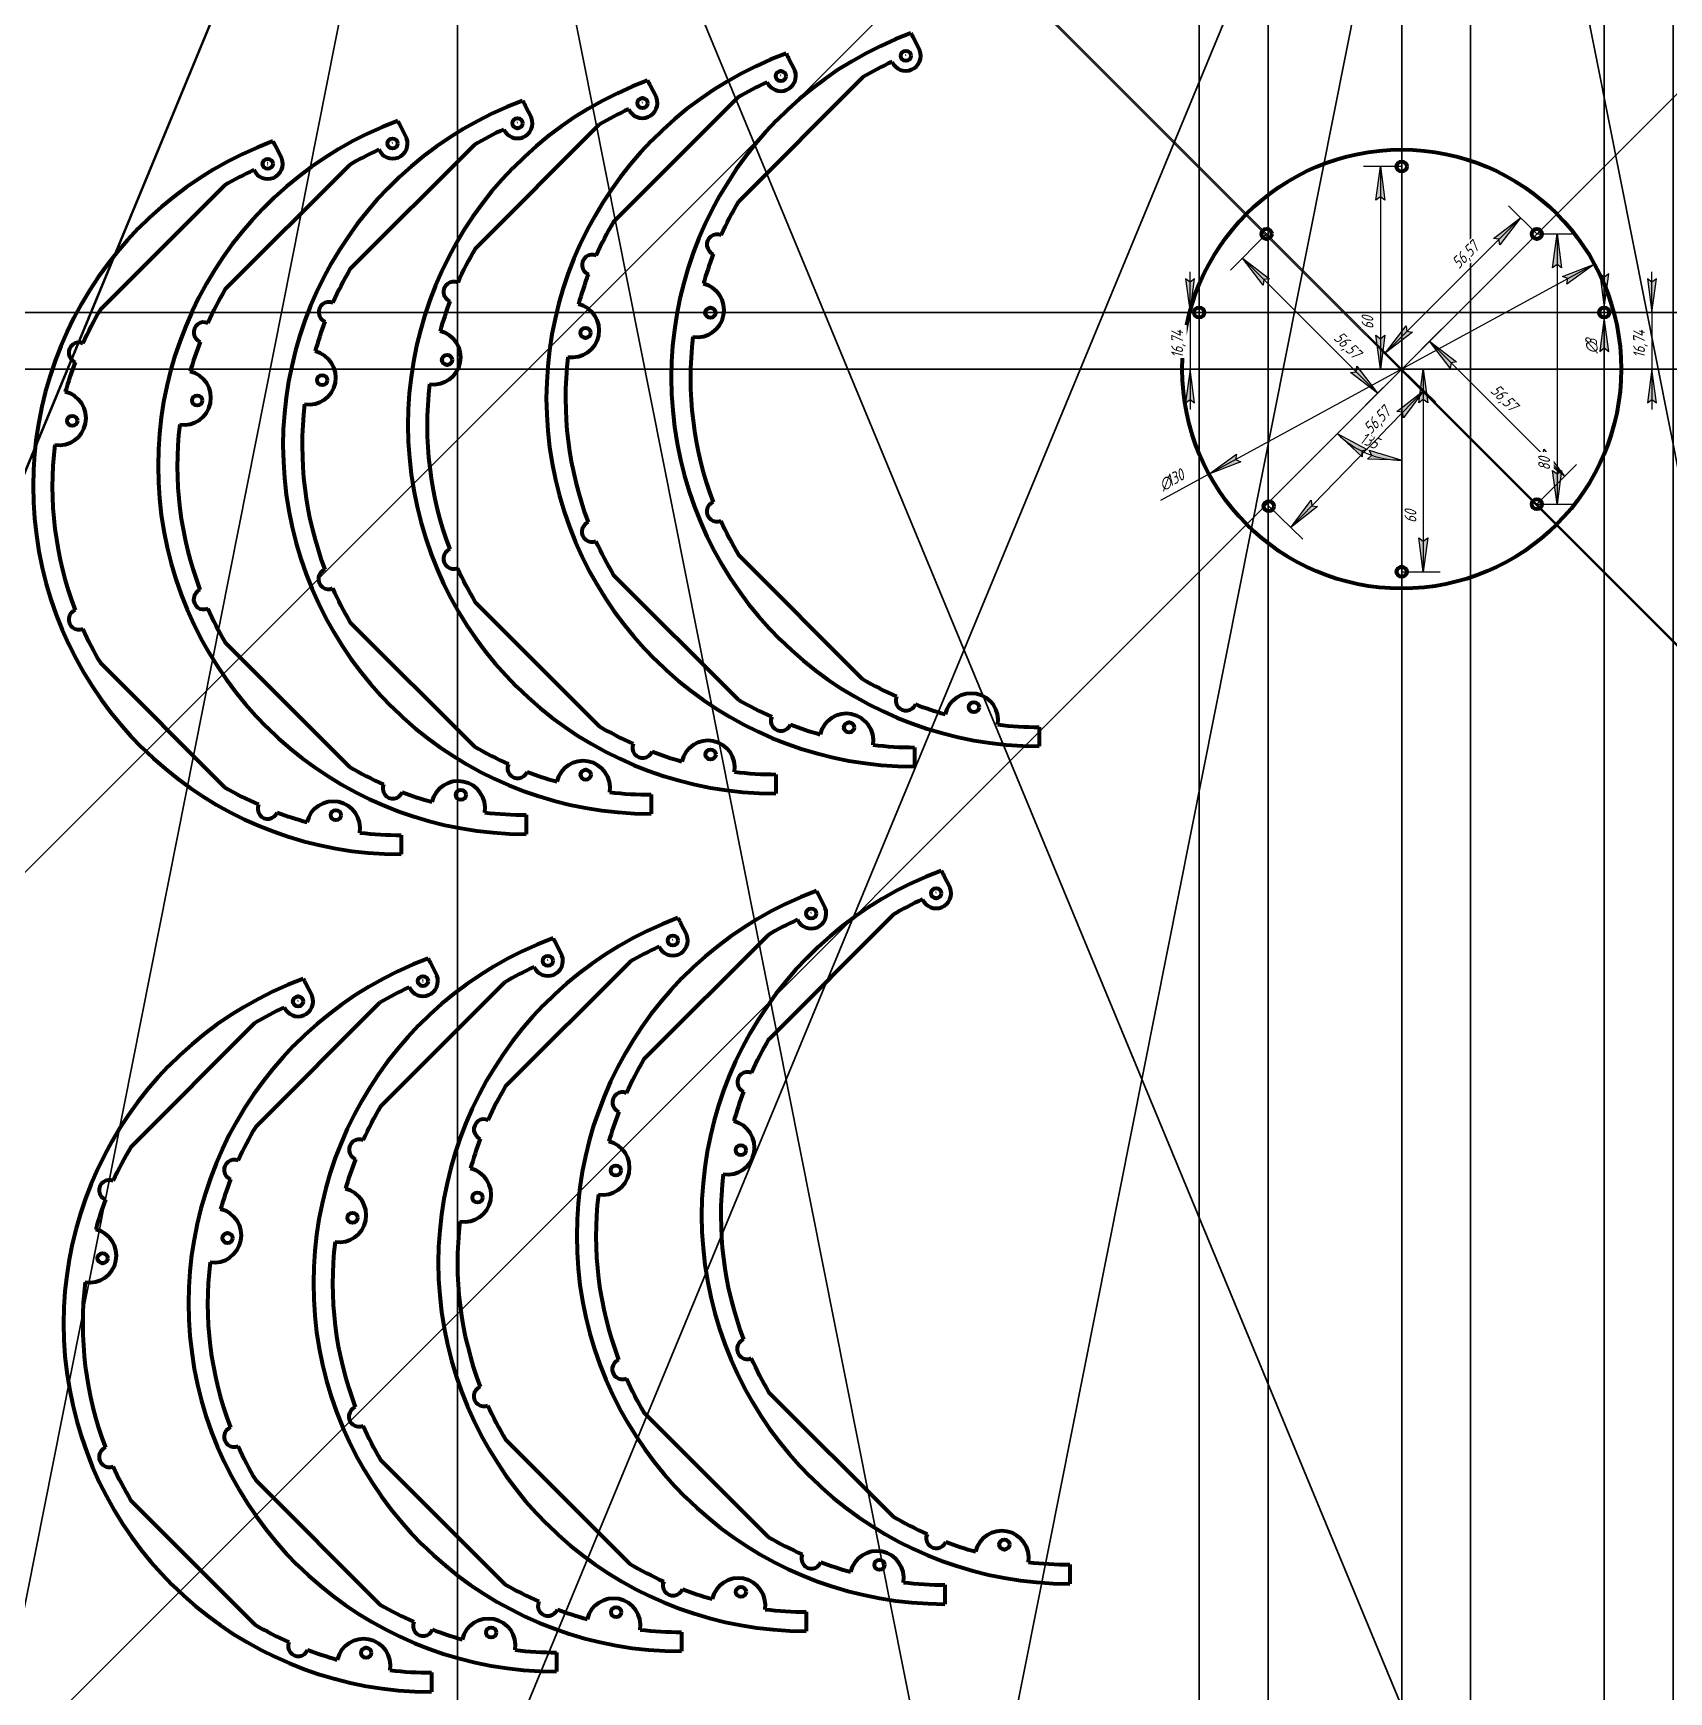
# Model space of a CAD drawing. Header units: millimetres. Extents: x -123 to 412, y -668 to 116.
# Drawn here: x -122.7 to 361.8, y -667.7 to -176.5 of the extents above; entities that cross this region are included whole.
import ezdxf

# ---------------------------------------------------------------- set-up
doc = ezdxf.new("R2010")
doc.units = ezdxf.units.MM
doc.linetypes.add('K5LT_BASIC', pattern=[0])
doc.linetypes.add('K5LT_THIN', pattern=[0])
doc.styles.add('KDIMTEXTSTYLE', font='GOST_AU.SHX', dxfattribs={"width": 0.96, "oblique": 15, "height": 5})
doc.styles.add('KTEXTSTYLE', font='GOST_AU.SHX', dxfattribs={"width": 0.96, "height": 5})
doc.dimstyles.new('KDIMSTYLE (1.00)', dxfattribs={"dimtxt": 5, "dimasz": 1, "dimexe": 2, "dimexo": 0, "dimgap": 1, "dimtad": 1, "dimtxsty": 'KDIMTEXTSTYLE', "dimsah": 1, "dimcen": 0, "dimdle": 1, "dimadec": 0, "dimazin": 0, "dimtfac": 0.667, "dimtmove": 0, "dimatfit": 3, "dimfxl": 1, "dimtvp": 1, "dimtolj": 1, "dimtzin": 0, "dimarcsym": 0})

# ---------------------------------------------------------------- blocks, each defined once
blk = doc.blocks.new('D77')
blk.add_hatch(color=7).paths.add_polyline_path([(277.64, -226.01), (276.33, -216.01), (275.01, -226.01), (276.33, -225.01)])
at = {"color": 7, "linetype": 'K5LT_THIN', "lineweight": 18, "true_color": 0xffffff}
for p, q in [((282.64, -216.01), (271.33, -216.01)), ((275.01, -226.01), (276.33, -216.01)), ((276.33, -216.01), (277.64, -226.01)), ((276.33, -225.01), (275.01, -226.01)), ((277.64, -226.01), (276.33, -225.01)), ((282.64, -276.01), (271.33, -276.01))]:
    blk.add_line(p, q, dxfattribs=at)
blk.add_wipeout([(275.33, -264.14), (270.33, -264.14), (270.33, -258.65), (275.33, -258.65)])
blk.add_hatch(color=7).paths.add_polyline_path([(276.33, -276.01), (277.64, -266.01), (276.33, -267.01), (275.01, -266.01)])
for p, q in [((276.33, -216.01), (276.33, -276.01)), ((276.33, -276.01), (275.01, -266.01)), ((275.01, -266.01), (276.33, -267.01)), ((276.33, -267.01), (277.64, -266.01)), ((277.64, -266.01), (276.33, -276.01))]:
    blk.add_line(p, q, dxfattribs=at)
at = {"color": 7, "insert": (270.75, -264.14), "char_height": 3.5, "attachment_point": 1, "rotation": 90, "style": 'KTEXTSTYLE'}
blk.add_mtext('\\H3.5;\\W0.965;\\Q15;\\Q15;60', dxfattribs=at)
blk = doc.blocks.new('KDIMARROW_01')
blk.add_hatch(color=0).paths.add_polyline_path([(-10, -1.32), (0, 0), (-10, 1.32), (-9, 0)])
at = {"color": 0, "linetype": 'K5LT_THIN', "lineweight": 18}
for p, q in [((-9, 0), (-10, 1.32)), ((-10, 1.32), (0, 0)), ((0, 0), (-10, -1.32)), ((-10, -1.32), (-9, 0)), ((0, 0), (-1, 0))]:
    blk.add_line(p, q, dxfattribs=at)
blk = doc.blocks.new('D78')
blk.add_hatch(color=7).paths.add_polyline_path([(342.64, -257.76), (343.95, -247.76), (342.64, -248.76), (341.32, -247.76)])
at = {"color": 7, "linetype": 'K5LT_THIN', "lineweight": 18, "true_color": 0xffffff}
for p, q in [((342.64, -248.76), (341.32, -247.76)), ((341.32, -247.76), (342.64, -257.76)), ((342.64, -257.76), (342.64, -245.76)), ((342.64, -257.76), (343.95, -247.76)), ((343.95, -247.76), (342.64, -248.76)), ((342.64, -257.76), (342.64, -260.76))]:
    blk.add_line(p, q, dxfattribs=at)
blk.add_wipeout([(341.64, -271.39), (336.56, -271.39), (336.56, -265.99), (341.64, -265.99)])
blk.add_hatch(color=7).paths.add_polyline_path([(343.95, -270.76), (342.64, -260.76), (341.32, -270.76), (342.64, -269.76)])
for p, q in [((342.64, -260.76), (341.32, -270.76)), ((343.95, -270.76), (342.64, -260.76)), ((342.64, -260.76), (342.64, -272.76)), ((342.64, -260.76), (342.64, -273.39)), ((341.32, -270.76), (342.64, -269.76)), ((342.64, -269.76), (343.95, -270.76))]:
    blk.add_line(p, q, dxfattribs=at)
at = {"color": 7, "char_height": 3.5, "attachment_point": 1, "rotation": 90, "style": 'KTEXTSTYLE'}
for s, insert in [('\\H3.5;\\W0.965;\\Q15;\\Q15;∅', (337.04, -271.39)), ('\\H3.5;\\W0.965;\\Q15;\\Q15;3', (337.04, -268.98))]:
    blk.add_mtext(s, dxfattribs=dict(at, insert=insert))
blk = doc.blocks.new('KDIMARROW_02')
blk.add_hatch(color=0).paths.add_polyline_path([(9, 0), (10, 1.32), (0, 0), (10, -1.32)])
at = {"color": 0, "linetype": 'K5LT_THIN', "lineweight": 18}
for p, q in [((0, 0), (-1, 0)), ((10, 1.32), (0, 0)), ((0, 0), (10, -1.32)), ((0, 0), (12, 0)), ((9, 0), (10, 1.32)), ((10, -1.32), (9, 0))]:
    blk.add_line(p, q, dxfattribs=at)
blk = doc.blocks.new('D79')
for points in [[(298.89, -273.9), (290.88, -267.76), (297.02, -275.76), (297.25, -274.13)], [(330.88, -307.76), (324.74, -299.76), (324.52, -301.4), (322.88, -301.62)]]:
    blk.add_hatch(color=7).paths.add_polyline_path(points)
at = {"color": 7, "linetype": 'K5LT_THIN', "lineweight": 18, "true_color": 0xffffff}
for p, q in [((282.64, -276.01), (294.42, -264.23)), ((290.88, -267.76), (298.89, -273.9)), ((297.02, -275.76), (290.88, -267.76)), ((297.25, -274.13), (297.02, -275.76)), ((298.89, -273.9), (297.25, -274.13)), ((322.64, -316.01), (334.42, -304.23)), ((322.88, -301.62), (324.52, -301.4)), ((330.88, -307.76), (322.88, -301.62)), ((324.52, -301.4), (324.74, -299.76)), ((324.74, -299.76), (330.88, -307.76))]:
    blk.add_line(p, q, dxfattribs=at)
blk.add_wipeout([(307.93, -283.4), (311.46, -279.86), (318.49, -286.89), (314.96, -290.42)])
blk.add_line((330.88, -307.76), (290.88, -267.76), dxfattribs=at)
at = {"color": 7, "insert": (311.17, -280.16), "char_height": 3.5, "attachment_point": 1, "rotation": 315, "style": 'KTEXTSTYLE'}
blk.add_mtext('\\H3.5;\\W0.965;\\Q15;\\Q15;56,57', dxfattribs=at)
blk = doc.blocks.new('D80')
blk.add_wipeout([(269.61, -298.77), (271.53, -294.16), (277.42, -296.6), (275.51, -301.22)])
for points in [[(272.45, -299.83), (263.53, -295.11), (270.92, -301.98), (270.87, -300.33)], [(282.64, -303.03), (273, -300.06), (273.77, -301.53), (272.56, -302.66)]]:
    blk.add_hatch(color=7).paths.add_polyline_path(points)
at = {"color": 7, "linetype": 'K5LT_THIN', "lineweight": 18, "true_color": 0xffffff}
for p, q in [((263.53, -295.11), (272.45, -299.83)), ((270.92, -301.98), (263.53, -295.11)), ((272.45, -299.83), (270.87, -300.33)), ((270.87, -300.33), (270.92, -301.98)), ((272.56, -302.66), (273.77, -301.53)), ((282.64, -303.03), (272.56, -302.66)), ((273.77, -301.53), (273, -300.06)), ((273, -300.06), (282.64, -303.03))]:
    blk.add_line(p, q, dxfattribs=at)
blk.add_arc((282.64, -276.01), 27.02, 225, 270, dxfattribs=at)
at = {"color": 7, "insert": (271.36, -294.55), "char_height": 3.5, "attachment_point": 1, "rotation": 337.5, "style": 'KTEXTSTYLE'}
blk.add_mtext('\\H3.5;\\W0.965;\\Q15;\\Q15;135', dxfattribs=at)
blk = doc.blocks.new('D81')
for points in [[(331.57, -250.86), (339.72, -244.92), (330.31, -248.55), (331.82, -249.22)], [(225.56, -307.09), (234.97, -303.47), (233.46, -302.79), (233.71, -301.16)]]:
    blk.add_hatch(color=7).paths.add_polyline_path(points)
at = {"color": 7, "linetype": 'K5LT_THIN', "lineweight": 18, "true_color": 0xffffff}
for p, q in [((339.72, -244.92), (225.56, -307.09)), ((330.31, -248.55), (339.72, -244.92)), ((339.72, -244.92), (331.57, -250.86)), ((331.82, -249.22), (330.31, -248.55)), ((331.57, -250.86), (331.82, -249.22)), ((225.56, -307.09), (233.71, -301.16)), ((234.97, -303.47), (225.56, -307.09)), ((233.71, -301.16), (233.46, -302.79)), ((233.46, -302.79), (234.97, -303.47))]:
    blk.add_line(p, q, dxfattribs=at)
blk.add_wipeout([(212.49, -313.07), (210.06, -308.61), (217.93, -304.32), (220.36, -308.79)])
blk.add_line((225.56, -307.09), (211.21, -314.9), dxfattribs=at)
at = {"color": 7, "char_height": 3.5, "attachment_point": 1, "rotation": 28.5719, "style": 'KTEXTSTYLE'}
for s, insert in [('\\H3.5;\\W0.965;\\Q15;\\Q15;∅', (210.3, -309.04)), ('\\H3.5;\\W0.965;\\Q15;\\Q15;130', (212.41, -307.88))]:
    blk.add_mtext(s, dxfattribs=dict(at, insert=insert))
blk = doc.blocks.new('D82')
blk.add_hatch(color=7).paths.add_polyline_path([(249.77, -322.93), (257.67, -316.67), (256.03, -316.47), (255.78, -314.83)])
at = {"color": 7, "linetype": 'K5LT_THIN', "lineweight": 18, "true_color": 0xffffff}
for p, q in [((243.26, -316.62), (253.36, -326.41)), ((249.77, -322.93), (255.78, -314.83)), ((257.67, -316.67), (249.77, -322.93)), ((255.78, -314.83), (256.03, -316.47)), ((256.03, -316.47), (257.67, -316.67))]:
    blk.add_line(p, q, dxfattribs=at)
blk.add_wipeout([(274.27, -296.23), (270.68, -292.75), (277.6, -285.62), (281.18, -289.1)])
blk.add_hatch(color=7).paths.add_polyline_path([(283.13, -290.41), (289.15, -282.32), (281.24, -288.58), (282.88, -288.78)])
for p, q in [((282.64, -276.01), (292.74, -285.8)), ((249.77, -322.93), (289.15, -282.32)), ((281.24, -288.58), (289.15, -282.32)), ((289.15, -282.32), (283.13, -290.41)), ((282.88, -288.78), (281.24, -288.58)), ((283.13, -290.41), (282.88, -288.78))]:
    blk.add_line(p, q, dxfattribs=at)
at = {"color": 7, "insert": (270.98, -293.05), "char_height": 3.5, "attachment_point": 1, "rotation": 45.8788, "style": 'KTEXTSTYLE'}
blk.add_mtext('\\H3.5;\\W0.965;\\Q15;\\Q15;56,57', dxfattribs=at)
blk = doc.blocks.new('D83')
for points in [[(311.69, -239.2), (317.83, -231.2), (309.83, -237.34), (311.46, -237.56)], [(277.83, -271.2), (285.83, -265.05), (284.19, -264.83), (283.97, -263.19)]]:
    blk.add_hatch(color=7).paths.add_polyline_path(points)
at = {"color": 7, "linetype": 'K5LT_THIN', "lineweight": 18, "true_color": 0xffffff}
for p, q in [((322.64, -236.01), (314.29, -227.66)), ((309.83, -237.34), (317.83, -231.2)), ((317.83, -231.2), (311.69, -239.2)), ((311.46, -237.56), (309.83, -237.34)), ((311.69, -239.2), (311.46, -237.56)), ((277.83, -271.2), (283.97, -263.19)), ((285.83, -265.05), (277.83, -271.2)), ((283.97, -263.19), (284.19, -264.83)), ((284.19, -264.83), (285.83, -265.05)), ((282.64, -276.01), (274.29, -267.66))]:
    blk.add_line(p, q, dxfattribs=at)
blk.add_wipeout([(300.33, -247.28), (296.8, -243.74), (303.83, -236.72), (307.36, -240.25)])
blk.add_line((277.83, -271.2), (317.83, -231.2), dxfattribs=at)
at = {"color": 7, "insert": (297.1, -244.04), "char_height": 3.5, "attachment_point": 1, "rotation": 45, "style": 'KTEXTSTYLE'}
blk.add_mtext('\\H3.5;\\W0.965;\\Q15;\\Q15;56,57', dxfattribs=at)
blk = doc.blocks.new('D84')
blk.add_hatch(color=7).paths.add_polyline_path([(329.97, -246.01), (328.66, -236.01), (327.34, -246.01), (328.66, -245.01)])
at = {"color": 7, "linetype": 'K5LT_THIN', "lineweight": 18, "true_color": 0xffffff}
for p, q in [((322.64, -236.01), (333.66, -236.01)), ((327.34, -246.01), (328.66, -236.01)), ((328.66, -236.01), (329.97, -246.01)), ((328.66, -245.01), (327.34, -246.01)), ((329.97, -246.01), (328.66, -245.01)), ((322.64, -316.01), (333.66, -316.01))]:
    blk.add_line(p, q, dxfattribs=at)
blk.add_wipeout([(327.66, -306.01), (322.66, -306.01), (322.66, -300.52), (327.66, -300.52)])
blk.add_hatch(color=7).paths.add_polyline_path([(328.66, -316.01), (329.97, -306.01), (328.66, -307.01), (327.34, -306.01)])
for p, q in [((328.66, -236.01), (328.66, -316.01)), ((328.66, -316.01), (327.34, -306.01)), ((327.34, -306.01), (328.66, -307.01)), ((328.66, -307.01), (329.97, -306.01)), ((329.97, -306.01), (328.66, -316.01))]:
    blk.add_line(p, q, dxfattribs=at)
at = {"color": 7, "insert": (323.08, -306.01), "char_height": 3.5, "attachment_point": 1, "rotation": 90, "style": 'KTEXTSTYLE'}
blk.add_mtext('\\H3.5;\\W0.965;\\Q15;\\Q15;80', dxfattribs=at)
blk = doc.blocks.new('D85')
blk.add_hatch(color=7).paths.add_polyline_path([(243.49, -249.3), (235.48, -243.16), (241.62, -251.17), (241.85, -249.53)])
at = {"color": 7, "linetype": 'K5LT_THIN', "lineweight": 18, "true_color": 0xffffff}
for p, q in [((242.64, -236.01), (231.95, -246.7)), ((235.48, -243.16), (243.49, -249.3)), ((241.62, -251.17), (235.48, -243.16)), ((241.85, -249.53), (241.62, -251.17)), ((243.49, -249.3), (241.85, -249.53))]:
    blk.add_line(p, q, dxfattribs=at)
blk.add_wipeout([(261.52, -267.79), (265.06, -264.26), (272.08, -271.28), (268.55, -274.81)])
blk.add_hatch(color=7).paths.add_polyline_path([(275.48, -283.16), (269.34, -275.16), (269.12, -276.8), (267.48, -277.02)])
for p, q in [((235.48, -243.16), (275.48, -283.16)), ((267.48, -277.02), (269.12, -276.8)), ((275.48, -283.16), (267.48, -277.02)), ((269.12, -276.8), (269.34, -275.16)), ((269.34, -275.16), (275.48, -283.16)), ((282.64, -276.01), (271.95, -286.7))]:
    blk.add_line(p, q, dxfattribs=at)
at = {"color": 7, "insert": (264.76, -264.55), "char_height": 3.5, "attachment_point": 1, "rotation": 315, "style": 'KTEXTSTYLE'}
blk.add_mtext('\\H3.5;\\W0.965;\\Q15;\\Q15;56,57', dxfattribs=at)
blk = doc.blocks.new('D86')
for points in [[(290.37, -286.01), (289.05, -276.01), (287.74, -286.01), (289.05, -285.01)], [(289.05, -336.01), (290.37, -326.01), (289.05, -327.01), (287.74, -326.01)]]:
    blk.add_hatch(color=7).paths.add_polyline_path(points)
at = {"color": 7, "linetype": 'K5LT_THIN', "lineweight": 18, "true_color": 0xffffff}
for p, q in [((282.64, -276.01), (294.05, -276.01)), ((287.74, -286.01), (289.05, -276.01)), ((289.05, -276.01), (290.37, -286.01)), ((289.05, -285.01), (287.74, -286.01)), ((290.37, -286.01), (289.05, -285.01)), ((289.05, -336.01), (287.74, -326.01)), ((287.74, -326.01), (289.05, -327.01)), ((289.05, -327.01), (290.37, -326.01)), ((290.37, -326.01), (289.05, -336.01)), ((282.64, -336.01), (294.05, -336.01))]:
    blk.add_line(p, q, dxfattribs=at)
blk.add_wipeout([(288.05, -321.54), (283.06, -321.54), (283.06, -316.05), (288.05, -316.05)])
blk.add_line((289.05, -276.01), (289.05, -336.01), dxfattribs=at)
at = {"color": 7, "insert": (283.48, -321.54), "char_height": 3.5, "attachment_point": 1, "rotation": 90, "style": 'KTEXTSTYLE'}
blk.add_mtext('\\H3.5;\\W0.965;\\Q15;\\Q15;60', dxfattribs=at)
blk = doc.blocks.new('D100')
for points in [[(219.95, -259.26), (221.27, -249.26), (219.95, -250.26), (218.63, -249.26)], [(221.27, -286.01), (219.95, -276.01), (218.63, -286.01), (219.95, -285.01)]]:
    blk.add_hatch(color=7).paths.add_polyline_path(points)
at = {"color": 7, "linetype": 'K5LT_THIN', "lineweight": 18, "true_color": 0xffffff}
for p, q in [((219.95, -250.26), (218.63, -249.26)), ((218.63, -249.26), (219.95, -259.26)), ((219.95, -259.26), (219.95, -247.26)), ((219.95, -259.26), (221.27, -249.26)), ((221.27, -249.26), (219.95, -250.26)), ((222.64, -259.26), (214.95, -259.26)), ((222.64, -276.01), (214.95, -276.01)), ((219.95, -276.01), (218.63, -286.01)), ((221.27, -286.01), (219.95, -276.01)), ((219.95, -276.01), (219.95, -288.01)), ((218.63, -286.01), (219.95, -285.01)), ((219.95, -285.01), (221.27, -286.01))]:
    blk.add_line(p, q, dxfattribs=at)
blk.add_wipeout([(218.95, -272.72), (213.96, -272.72), (213.96, -262.96), (218.95, -262.96)])
blk.add_line((219.95, -259.26), (219.95, -276.01), dxfattribs=at)
at = {"color": 7, "insert": (214.38, -272.72), "char_height": 3.5, "attachment_point": 1, "rotation": 90, "style": 'KTEXTSTYLE'}
blk.add_mtext('\\H3.5;\\W0.965;\\Q15;\\Q15;16,74', dxfattribs=at)
blk = doc.blocks.new('D102')
for points in [[(356.76, -259.26), (358.08, -249.26), (356.76, -250.26), (355.45, -249.26)], [(358.08, -286.01), (356.76, -276.01), (355.45, -286.01), (356.76, -285.01)]]:
    blk.add_hatch(color=7).paths.add_polyline_path(points)
at = {"color": 7, "linetype": 'K5LT_THIN', "lineweight": 18, "true_color": 0xffffff}
for p, q in [((356.76, -250.26), (355.45, -249.26)), ((355.45, -249.26), (356.76, -259.26)), ((356.76, -259.26), (356.76, -247.26)), ((356.76, -259.26), (358.08, -249.26)), ((358.08, -249.26), (356.76, -250.26)), ((342.64, -259.26), (361.76, -259.26)), ((342.64, -276.01), (361.76, -276.01)), ((356.76, -276.01), (355.45, -286.01)), ((358.08, -286.01), (356.76, -276.01)), ((356.76, -276.01), (356.76, -288.01)), ((355.45, -286.01), (356.76, -285.01)), ((356.76, -285.01), (358.08, -286.01))]:
    blk.add_line(p, q, dxfattribs=at)
blk.add_wipeout([(355.76, -272.72), (350.77, -272.72), (350.77, -262.96), (355.76, -262.96)])
blk.add_line((356.76, -259.26), (356.76, -276.01), dxfattribs=at)
at = {"color": 7, "insert": (351.19, -272.72), "char_height": 3.5, "attachment_point": 1, "rotation": 90, "style": 'KTEXTSTYLE'}
blk.add_mtext('\\H3.5;\\W0.965;\\Q15;\\Q15;16,74', dxfattribs=at)

msp = doc.modelspace()

# ---------------------------------------------------------------- linework, layer by layer
at = {"color": 143, "linetype": 'K5LT_BASIC', "lineweight": 60, "true_color": 0x33acca}
for p, q in [((137.971, -177.852), (139.91, -181.626)), ((100.971, -183.852), (102.91, -187.626)), ((86.267, -226.391), (122.996, -189.581)), ((85.981, -195.603), (49.211, -232.372)), ((59.971, -191.852), (61.91, -195.626)), ((22.971, -197.852), (24.91, -201.626)), ((-14.029, -203.852), (-12.09, -207.626)), ((44.981, -203.603), (8.211, -240.372)), ((-51.029, -209.852), (-49.09, -213.626)), ((7.981, -209.603), (-28.789, -246.372)), ((-29.019, -215.603), (-65.789, -252.372)), ((-66.019, -221.603), (-102.789, -258.372)), ((122.981, -367.794), (86.211, -331.024)), ((85.981, -373.794), (49.211, -337.024)), ((44.981, -381.794), (8.211, -345.024)), ((7.981, -387.794), (-28.789, -351.024)), ((-29.019, -393.794), (-65.789, -357.024)), ((-66.019, -399.794), (-102.789, -363.024)), ((175.306, -382.023), (175.306, -387.698)), ((138.306, -388.023), (138.306, -393.698)), ((97.306, -396.023), (97.306, -401.698)), ((60.306, -402.023), (60.306, -407.698)), ((23.306, -408.023), (23.306, -413.698)), ((-13.694, -414.023), (-13.694, -419.698)), ((146.971, -425.852), (148.91, -429.626)), ((109.971, -431.852), (111.91, -435.626)), ((68.971, -439.852), (70.91, -443.626)), ((95.267, -474.391), (131.996, -437.581)), ((31.971, -445.852), (33.91, -449.626)), ((94.981, -443.603), (58.211, -480.372)), ((-5.029, -451.852), (-3.09, -455.626)), ((53.981, -451.603), (17.211, -488.372)), ((-42.029, -457.852), (-40.09, -461.626)), ((16.981, -457.603), (-19.789, -494.372)), ((-20.019, -463.603), (-56.789, -500.372)), ((-57.019, -469.603), (-93.789, -506.372)), ((131.981, -615.794), (95.211, -579.024)), ((94.981, -621.794), (58.211, -585.024)), ((53.981, -629.794), (17.211, -593.024)), ((16.981, -635.794), (-19.789, -599.024)), ((-20.019, -641.794), (-56.789, -605.024)), ((-57.019, -647.794), (-93.789, -611.024)), ((184.306, -630.023), (184.306, -635.698)), ((147.306, -636.023), (147.306, -641.698)), ((106.306, -644.023), (106.306, -649.698)), ((69.306, -650.023), (69.306, -655.698)), ((32.306, -656.023), (32.306, -661.698)), ((-4.694, -662.023), (-4.694, -667.698))]:
    msp.add_line(p, q, dxfattribs=at)
at = {"color": 232, "true_color": 0xc52b79}
for p, direction in [((2.97, 3.147), (0.3820622, 0.9241366)), ((2.97, 3.147), (0.3826834, 0.9238795)), ((2.97, 3.147), (0.1947606, 0.9808508)), ((2.97, 3.147), (0.707118, -0.7070956)), ((2.97, 3.147), (0.3826834, -0.9238795)), ((2.97, 3.147), (0.1950903, -0.9807853)), ((2.97, 3.147), (0, 1)), ((257.599, -106.701), (0.3826834, 0.9238795)), ((259.781, 107.605), (0.3826834, -0.9238795)), ((303.049, 0), (0, 1)), ((363.053, 0.993), (0, 1)), ((303.049, 3.147), (0.7071068, 0.7071068))]:
    msp.add_xline(p, direction, dxfattribs=at)
at = {"color": 143, "linetype": 'K5LT_BASIC', "lineweight": 60, "true_color": 0x33acca}
for centre, radius in [((135.764, -183.233), 1.5), ((98.764, -189.233), 1.5), ((57.764, -197.233), 1.5), ((20.764, -203.233), 1.5), ((-16.236, -209.233), 1.5), ((282.64, -276.007), 65), ((-53.236, -215.233), 1.5), ((282.64, -216.007), 1.5), ((242.64, -236.007), 1.5), ((322.64, -236.007), 1.5), ((77.891, -259.315), 1.5), ((222.64, -259.265), 1.5), ((342.637, -259.265), 1.5), ((40.891, -265.315), 1.5), ((-0.109, -273.315), 1.5), ((-37.109, -279.315), 1.5), ((-74.109, -285.315), 1.5), ((-111.109, -291.315), 1.5), ((243.259, -316.616), 1.5), ((322.64, -316.007), 1.5), ((282.64, -336.007), 1.5), ((155.954, -376.113), 1.5), ((118.954, -382.113), 1.5), ((77.954, -390.113), 1.5), ((40.954, -396.113), 1.5), ((3.954, -402.113), 1.5), ((-33.046, -408.113), 1.5), ((144.764, -431.233), 1.5), ((107.764, -437.233), 1.5), ((66.764, -445.233), 1.5), ((29.764, -451.233), 1.5), ((-7.236, -457.233), 1.5), ((-44.236, -463.233), 1.5), ((86.891, -507.315), 1.5), ((49.891, -513.315), 1.5), ((8.891, -521.315), 1.5), ((-28.109, -527.315), 1.5), ((-65.109, -533.315), 1.5), ((-102.109, -539.315), 1.5), ((164.954, -624.113), 1.5), ((127.954, -630.113), 1.5), ((86.954, -638.113), 1.5), ((49.954, -644.113), 1.5), ((12.954, -650.113), 1.5), ((-24.046, -656.113), 1.5)]:
    msp.add_circle(centre, radius, dxfattribs=at)
for centre, radius, start, end in [((175.306, -278.698), 109, 110.41352, 270), ((175.306, -157.548), 42.5, 206.54905, 208.53888), ((135.764, -183.233), 4.447, 203.80818, 21.19182), ((138.306, -284.698), 109, 110.41352, 270), ((138.306, -163.548), 42.5, 206.54905, 208.53888), ((175.306, -278.698), 103.325, 114.966, 120.42578), ((175.306, -278.698), 103.325, 112.49674, 112.50321), ((97.306, -292.698), 109, 110.41352, 270), ((97.306, -171.548), 42.5, 206.54905, 208.53888), ((138.306, -284.698), 103.325, 114.966, 120.42578), ((98.764, -189.233), 4.447, 203.80818, 21.19182), ((138.306, -284.698), 103.325, 112.49674, 112.50321), ((57.764, -197.233), 4.447, 203.80818, 21.19182), ((60.306, -298.698), 109, 110.41352, 270), ((60.306, -177.548), 42.5, 206.54905, 208.53888), ((97.306, -292.698), 103.325, 114.966, 120.42578), ((97.306, -292.698), 103.325, 112.49674, 112.50321), ((23.306, -304.698), 109, 110.41352, 270), ((23.306, -183.548), 42.5, 206.54905, 208.53888), ((60.306, -298.698), 103.325, 114.966, 120.42578), ((20.764, -203.233), 4.447, 203.80818, 21.19182), ((60.306, -298.698), 103.325, 112.49674, 112.50321), ((-13.694, -310.698), 109, 110.41352, 270), ((-13.694, -189.548), 42.5, 206.54905, 208.53888), ((23.306, -304.698), 103.325, 114.966, 120.42578), ((-16.236, -209.233), 4.447, 203.80818, 21.19182), ((23.306, -304.698), 103.325, 112.49674, 112.50321), ((-53.236, -215.233), 4.447, 203.80818, 21.19182), ((-13.694, -310.698), 103.325, 112.49674, 112.50321), ((-13.694, -310.698), 103.325, 114.966, 120.42578), ((175.306, -278.698), 103.325, 149.57422, 155.82957), ((138.306, -284.698), 103.325, 149.57422, 155.82957), ((97.306, -292.698), 103.325, 149.57422, 155.82957), ((79.846, -239.144), 3, 66.54989, 248.4364), ((42.846, -245.144), 3, 66.54989, 248.4364), ((175.306, -278.698), 103.325, 159.15672, 164.30922), ((60.306, -298.698), 103.325, 149.57422, 155.82957), ((1.846, -253.144), 3, 66.54989, 248.4364), ((138.306, -284.698), 103.325, 159.15672, 164.30922), ((23.306, -304.698), 103.325, 149.57422, 155.82957), ((73.968, -258.534), 8, 260.96514, 76.52786), ((-13.694, -310.698), 103.325, 149.57422, 155.82957), ((-35.154, -259.144), 3, 66.54989, 248.4364), ((97.306, -292.698), 103.325, 159.15672, 164.30922), ((36.968, -264.534), 8, 260.96514, 76.52786), ((-72.154, -265.144), 3, 66.54989, 248.4364), ((60.306, -298.698), 103.325, 159.15672, 164.30922), ((-4.032, -272.534), 8, 260.96514, 76.52786), ((-109.154, -271.144), 3, 66.54989, 248.4364), ((23.306, -304.698), 103.325, 159.15672, 164.30922), ((175.306, -278.698), 103.325, 173.18378, 200.79788), ((-13.694, -310.698), 103.325, 159.15672, 164.30922), ((-41.032, -278.534), 8, 260.96514, 76.52786), ((138.306, -284.698), 103.325, 173.18378, 200.79788), ((-78.032, -284.534), 8, 260.96514, 76.52786), ((-115.032, -290.534), 8, 260.96514, 76.52786), ((97.306, -292.698), 103.325, 173.18378, 200.79788), ((60.306, -298.698), 103.325, 173.18378, 200.79788), ((23.306, -304.698), 103.325, 173.18378, 200.79788), ((-13.694, -310.698), 103.325, 173.18378, 200.79788), ((79.818, -318.176), 3, 111.58523, 293.33773), ((42.818, -324.176), 3, 111.58523, 293.33773), ((175.306, -278.698), 103.325, 204.12508, 210.42578), ((138.306, -284.698), 103.325, 204.12508, 210.42578), ((1.818, -332.176), 3, 111.58523, 293.33773), ((-35.182, -338.176), 3, 111.58523, 293.33773), ((97.306, -292.698), 103.325, 204.12508, 210.42578), ((-72.182, -344.176), 3, 111.58523, 293.33773), ((60.306, -298.698), 103.325, 204.12508, 210.42578), ((-109.182, -350.176), 3, 111.58523, 293.33773), ((23.306, -304.698), 103.325, 204.12508, 210.42578), ((-13.694, -310.698), 103.325, 204.12508, 210.42578), ((175.306, -278.698), 103.325, 239.57422, 245.86254), ((135.807, -374.181), 3, 156.58266, 338.46956), ((155.174, -380.036), 8, 350.93566, 166.59097), ((138.306, -284.698), 103.325, 239.57422, 245.86254), ((118.174, -386.036), 8, 350.93566, 166.59097), ((175.306, -278.698), 103.325, 249.18968, 254.3259), ((97.306, -292.698), 103.325, 239.57422, 245.86254), ((98.807, -380.181), 3, 156.58266, 338.46956), ((138.306, -284.698), 103.325, 249.18968, 254.3259), ((175.306, -278.698), 103.325, 263.20073, 270), ((60.306, -298.698), 103.325, 239.57422, 245.86254), ((57.807, -388.181), 3, 156.58266, 338.46956), ((77.174, -394.036), 8, 350.93566, 166.59097), ((138.306, -284.698), 103.325, 263.20073, 270), ((40.174, -400.036), 8, 350.93566, 166.59097), ((97.306, -292.698), 103.325, 249.18968, 254.3259), ((23.306, -304.698), 103.325, 239.57422, 245.86254), ((20.807, -394.181), 3, 156.58266, 338.46956), ((60.306, -298.698), 103.325, 249.18968, 254.3259), ((97.306, -292.698), 103.325, 263.20073, 270), ((-13.694, -310.698), 103.325, 239.57422, 245.86254), ((-16.193, -400.181), 3, 156.58266, 338.46956), ((23.306, -304.698), 103.325, 249.18968, 254.3259), ((3.174, -406.036), 8, 350.93566, 166.59097), ((60.306, -298.698), 103.325, 263.20073, 270), ((-53.193, -406.181), 3, 156.58266, 338.46956), ((-13.694, -310.698), 103.325, 249.18968, 254.3259), ((-33.826, -412.036), 8, 350.93566, 166.59097), ((23.306, -304.698), 103.325, 263.20073, 270), ((-13.694, -310.698), 103.325, 263.20073, 270), ((184.306, -526.698), 109, 110.41352, 270), ((184.306, -405.548), 42.5, 206.54905, 208.53888), ((147.306, -532.698), 109, 110.41352, 270), ((147.306, -411.548), 42.5, 206.54905, 208.53888), ((144.764, -431.233), 4.447, 203.80818, 21.19182), ((184.306, -526.698), 103.325, 112.49674, 112.50321), ((107.764, -437.233), 4.447, 203.80818, 21.19182), ((184.306, -526.698), 103.325, 114.966, 120.42578), ((106.306, -540.698), 109, 110.41352, 270), ((106.306, -419.548), 42.5, 206.54905, 208.53888), ((147.306, -532.698), 103.325, 114.966, 120.42578), ((147.306, -532.698), 103.325, 112.49674, 112.50321), ((69.306, -546.698), 109, 110.41352, 270), ((69.306, -425.548), 42.5, 206.54905, 208.53888), ((66.764, -445.233), 4.447, 203.80818, 21.19182), ((106.306, -540.698), 103.325, 112.49674, 112.50321), ((32.306, -552.698), 109, 110.41352, 270), ((32.306, -431.548), 42.5, 206.54905, 208.53888), ((29.764, -451.233), 4.447, 203.80818, 21.19182), ((69.306, -546.698), 103.325, 112.49674, 112.50321), ((106.306, -540.698), 103.325, 114.966, 120.42578), ((-4.694, -558.698), 109, 110.41352, 270), ((-4.694, -437.548), 42.5, 206.54905, 208.53888), ((-7.236, -457.233), 4.447, 203.80818, 21.19182), ((69.306, -546.698), 103.325, 114.966, 120.42578), ((-44.236, -463.233), 4.447, 203.80818, 21.19182), ((32.306, -552.698), 103.325, 114.966, 120.42578), ((32.306, -552.698), 103.325, 112.49674, 112.50321), ((-4.694, -558.698), 103.325, 114.966, 120.42578), ((-4.694, -558.698), 103.325, 112.49674, 112.50321), ((184.306, -526.698), 103.325, 149.57422, 155.82957), ((147.306, -532.698), 103.325, 149.57422, 155.82957), ((88.846, -487.144), 3, 66.54989, 248.4364), ((106.306, -540.698), 103.325, 149.57422, 155.82957), ((51.846, -493.144), 3, 66.54989, 248.4364), ((184.306, -526.698), 103.325, 159.15672, 164.30922), ((69.306, -546.698), 103.325, 149.57422, 155.82957), ((147.306, -532.698), 103.325, 159.15672, 164.30922), ((32.306, -552.698), 103.325, 149.57422, 155.82957), ((10.846, -501.144), 3, 66.54989, 248.4364), ((82.968, -506.534), 8, 260.96514, 76.52786), ((-26.154, -507.144), 3, 66.54989, 248.4364), ((106.306, -540.698), 103.325, 159.15672, 164.30922), ((45.968, -512.534), 8, 260.96514, 76.52786), ((-4.694, -558.698), 103.325, 149.57422, 155.82957), ((-63.154, -513.144), 3, 66.54989, 248.4364), ((69.306, -546.698), 103.325, 159.15672, 164.30922), ((4.968, -520.534), 8, 260.96514, 76.52786), ((184.306, -526.698), 103.325, 173.18378, 200.79788), ((-100.154, -519.144), 3, 66.54989, 248.4364), ((32.306, -552.698), 103.325, 159.15672, 164.30922), ((-32.032, -526.534), 8, 260.96514, 76.52786), ((147.306, -532.698), 103.325, 173.18378, 200.79788), ((-4.694, -558.698), 103.325, 159.15672, 164.30922), ((-69.032, -532.534), 8, 260.96514, 76.52786), ((106.306, -540.698), 103.325, 173.18378, 200.79788), ((-106.032, -538.534), 8, 260.96514, 76.52786), ((69.306, -546.698), 103.325, 173.18378, 200.79788), ((32.306, -552.698), 103.325, 173.18378, 200.79788), ((-4.694, -558.698), 103.325, 173.18378, 200.79788), ((88.818, -566.176), 3, 111.58523, 293.33773), ((51.818, -572.176), 3, 111.58523, 293.33773), ((184.306, -526.698), 103.325, 204.12508, 210.42578), ((10.818, -580.176), 3, 111.58523, 293.33773), ((147.306, -532.698), 103.325, 204.12508, 210.42578), ((-26.182, -586.176), 3, 111.58523, 293.33773), ((106.306, -540.698), 103.325, 204.12508, 210.42578), ((69.306, -546.698), 103.325, 204.12508, 210.42578), ((-63.182, -592.176), 3, 111.58523, 293.33773), ((-100.182, -598.176), 3, 111.58523, 293.33773), ((32.306, -552.698), 103.325, 204.12508, 210.42578), ((-4.694, -558.698), 103.325, 204.12508, 210.42578), ((184.306, -526.698), 103.325, 239.57422, 245.86254), ((147.306, -532.698), 103.325, 239.57422, 245.86254), ((144.807, -622.181), 3, 156.58266, 338.46956), ((184.306, -526.698), 103.325, 249.18968, 254.3259), ((164.174, -628.036), 8, 350.93566, 166.59097), ((107.807, -628.181), 3, 156.58266, 338.46956), ((127.174, -634.036), 8, 350.93566, 166.59097), ((106.306, -540.698), 103.325, 239.57422, 245.86254), ((147.306, -532.698), 103.325, 249.18968, 254.3259), ((184.306, -526.698), 103.325, 263.20073, 270), ((69.306, -546.698), 103.325, 239.57422, 245.86254), ((66.807, -636.181), 3, 156.58266, 338.46956), ((106.306, -540.698), 103.325, 249.18968, 254.3259), ((86.174, -642.036), 8, 350.93566, 166.59097), ((147.306, -532.698), 103.325, 263.20073, 270), ((32.306, -552.698), 103.325, 239.57422, 245.86254), ((29.807, -642.181), 3, 156.58266, 338.46956), ((69.306, -546.698), 103.325, 249.18968, 254.3259), ((49.174, -648.036), 8, 350.93566, 166.59097), ((106.306, -540.698), 103.325, 263.20073, 270), ((-4.694, -558.698), 103.325, 239.57422, 245.86254), ((-7.193, -648.181), 3, 156.58266, 338.46956), ((12.174, -654.036), 8, 350.93566, 166.59097), ((-44.193, -654.181), 3, 156.58266, 338.46956), ((-24.826, -660.036), 8, 350.93566, 166.59097), ((32.306, -552.698), 103.325, 249.18968, 254.3259), ((69.306, -546.698), 103.325, 263.20073, 270), ((-4.694, -558.698), 103.325, 249.18968, 254.3259), ((32.306, -552.698), 103.325, 263.20073, 270), ((-4.694, -558.698), 103.325, 263.20073, 270)]:
    msp.add_arc(centre, radius, start, end, dxfattribs=at)

# ---------------------------------------------------------------- next in the draw order: dimensions: what is measured, and where the dimension line sits
at = {"color": 7, "true_color": 0xffffff}
dim = msp.add_linear_dim(base=(276.327, -216.007), p1=(282.64, -276.007), p2=(282.64, -216.007), angle=90, dimstyle='KDIMSTYLE (1.00)', override={"dimexo": 0, "dimpost": '\\H3.5;\\W0.965;\\Q15;<>', "dimblk1": 'KDIMARROW_01', "dimblk2": 'KDIMARROW_01', "dimse1": 0, "dimse2": 0, "dimclrt": 7, "dimtol": 1, "dimtp": 0, "dimtm": 0, "dimtdec": 5, "dimtolj": 1}, dxfattribs=at)
dim.commit()
dim.dimension.update_dxf_attribs({"geometry": 'D77', "text_midpoint": (276.327, -261.279), "dimtype": 160})

# ---------------------------------------------------------------- next in the draw order: linework, layer by layer
at = {"color": 232, "true_color": 0xc52b79}
for p, direction in [((3.317, 3.317), (0.7071068, -0.7071068)), ((282.64, 0), (0, 1)), ((279.324, -279.324), (0.7071068, 0.7071068))]:
    msp.add_xline(p, direction, dxfattribs=at)

# ---------------------------------------------------------------- next in the draw order: dimensions: what is measured, and where the dimension line sits
at = {"color": 7, "true_color": 0xffffff}
dim = msp.add_diameter_dim_2p(p1=(342.637, -257.765), p2=(342.637, -260.765), dimstyle='KDIMSTYLE (1.00)', override={"dimpost": '\\H3.5;\\W0.965;\\Q15;<>', "dimblk1": 'KDIMARROW_02', "dimblk2": 'KDIMARROW_02', "dimclrt": 7, "dimtol": 1, "dimtp": 0, "dimtm": 0, "dimtdec": 5, "dimatfit": 2, "dimtolj": 1}, dxfattribs=at)
dim.commit()
dim.dimension.update_dxf_attribs({"geometry": 'D78', "text_midpoint": (342.637, -268.578), "dimtype": 163})

# ---------------------------------------------------------------- next in the draw order: linework, layer by layer
at = {"color": 232, "true_color": 0xc52b79}
msp.add_xline((342.637, 0), (0, 1), dxfattribs=at)

# ---------------------------------------------------------------- next in the draw order: dimensions: what is measured, and where the dimension line sits
at = {"color": 7, "true_color": 0xffffff}
dim = msp.add_linear_dim(base=(330.885, -307.763), p1=(282.64, -276.007), p2=(322.64, -316.007), angle=315, dimstyle='KDIMSTYLE (1.00)', override={"dimexo": 0, "dimpost": '\\H3.5;\\W0.965;\\Q15;<>', "dimblk1": 'KDIMARROW_01', "dimblk2": 'KDIMARROW_01', "dimse1": 0, "dimse2": 0, "dimclrt": 7, "dimtol": 1, "dimtp": 0, "dimtm": 0, "dimtdec": 5, "dimtolj": 1}, dxfattribs=at)
dim.commit()
dim.dimension.update_dxf_attribs({"geometry": 'D79', "text_midpoint": (310.885, -287.763), "dimtype": 161})

# ---------------------------------------------------------------- next in the draw order: dimensions: what is measured, and where the dimension line sits
dim = msp.add_angular_dim_2l(base=(301.554, -256.711), line1=((282.64, -276.007), (282.64, -276.007)), line2=((282.64, -276.007), (282.64, -276.007)), text='\\H3.5;\\W0.965;\\Q15;\\H3.5;\\W0.965;\\Q15;\\Q15;135', dimstyle='KDIMSTYLE (1.00)', override={"dimblk1": 'KDIMARROW_01', "dimblk2": 'KDIMARROW_01', "dimclrt": 7, "dimtolj": 1}, dxfattribs=at)
dim.commit()
dim.dimension.update_dxf_attribs({"geometry": 'D80', "text_midpoint": (272.3, -300.97), "dimtype": 162})

# ---------------------------------------------------------------- next in the draw order: dimensions: what is measured, and where the dimension line sits
dim = msp.add_diameter_dim_2p(p1=(339.724, -244.92), p2=(225.556, -307.094), dimstyle='KDIMSTYLE (1.00)', override={"dimpost": '\\H3.5;\\W0.965;\\Q15;<>', "dimblk1": 'KDIMARROW_01', "dimblk2": 'KDIMARROW_01', "dimclrt": 7, "dimtol": 1, "dimtp": 0, "dimtm": 0, "dimtdec": 5, "dimatfit": 2, "dimtolj": 1}, dxfattribs=at)
dim.commit()
dim.dimension.update_dxf_attribs({"geometry": 'D81', "text_midpoint": (217.068, -311.717), "dimtype": 163})

# ---------------------------------------------------------------- next in the draw order: linework, layer by layer
at = {"color": 232, "true_color": 0xc52b79}
msp.add_xline((222.64, 0), (0, 1), dxfattribs=at)

# ---------------------------------------------------------------- next in the draw order: dimensions: what is measured, and where the dimension line sits
at = {"color": 7, "true_color": 0xffffff}
dim = msp.add_linear_dim(base=(249.768, -322.928), p1=(282.64, -276.007), p2=(243.259, -316.616), angle=225.87882, dimstyle='KDIMSTYLE (1.00)', override={"dimexo": 0, "dimpost": '\\H3.5;\\W0.965;\\Q15;<>', "dimblk1": 'KDIMARROW_01', "dimblk2": 'KDIMARROW_01', "dimse1": 0, "dimse2": 0, "dimclrt": 7, "dimtol": 1, "dimtp": 0, "dimtm": 0, "dimtdec": 5, "dimtolj": 1}, dxfattribs=at)
dim.commit()
dim.dimension.update_dxf_attribs({"geometry": 'D82', "text_midpoint": (278.585, -293.213), "dimtype": 161})

# ---------------------------------------------------------------- next in the draw order: dimensions: what is measured, and where the dimension line sits
dim = msp.add_linear_dim(base=(277.828, -271.195), p1=(322.64, -236.007), p2=(282.64, -276.007), angle=225, dimstyle='KDIMSTYLE (1.00)', override={"dimexo": 0, "dimpost": '\\H3.5;\\W0.965;\\Q15;<>', "dimblk1": 'KDIMARROW_01', "dimblk2": 'KDIMARROW_01', "dimse1": 0, "dimse2": 0, "dimclrt": 7, "dimtol": 1, "dimtp": 0, "dimtm": 0, "dimtdec": 5, "dimtolj": 1}, dxfattribs=at)
dim.commit()
dim.dimension.update_dxf_attribs({"geometry": 'D83', "text_midpoint": (304.699, -244.325), "dimtype": 161})

# ---------------------------------------------------------------- next in the draw order: dimensions: what is measured, and where the dimension line sits
for base, p1, p2, angle, picture, middle, dimtype in [((235.484, -243.163), (282.64, -276.007), (242.64, -236.007), 135, 'D85', (264.475, -272.155), 161), ((328.657, -236.007), (322.64, -316.007), (322.64, -236.007), 90, 'D84', (328.657, -303.147), 160)]:
    dim = msp.add_linear_dim(base=base, p1=p1, p2=p2, angle=angle, dimstyle='KDIMSTYLE (1.00)', override={"dimexo": 0, "dimpost": '\\H3.5;\\W0.965;\\Q15;<>', "dimblk1": 'KDIMARROW_01', "dimblk2": 'KDIMARROW_01', "dimse1": 0, "dimse2": 0, "dimclrt": 7, "dimtol": 1, "dimtp": 0, "dimtm": 0, "dimtdec": 5, "dimtolj": 1}, dxfattribs=at)
    dim.commit()
    dim.dimension.update_dxf_attribs({"geometry": picture, "text_midpoint": middle, "dimtype": dimtype})

# ---------------------------------------------------------------- next in the draw order: linework, layer by layer
at = {"color": 232, "true_color": 0xc52b79}
for p, direction in [((243.049, 0), (0, 1)), ((0, -259.265), (1, 0))]:
    msp.add_xline(p, direction, dxfattribs=at)

# ---------------------------------------------------------------- next in the draw order: dimensions: what is measured, and where the dimension line sits
at = {"color": 7, "true_color": 0xffffff}
dim = msp.add_linear_dim(base=(289.052, -276.007), p1=(282.64, -336.007), p2=(282.64, -276.007), angle=90, dimstyle='KDIMSTYLE (1.00)', override={"dimexo": 0, "dimpost": '\\H3.5;\\W0.965;\\Q15;<>', "dimblk1": 'KDIMARROW_01', "dimblk2": 'KDIMARROW_01', "dimse1": 0, "dimse2": 0, "dimclrt": 7, "dimtol": 1, "dimtp": 0, "dimtm": 0, "dimtdec": 5, "dimtolj": 1}, dxfattribs=at)
dim.commit()
dim.dimension.update_dxf_attribs({"geometry": 'D86', "text_midpoint": (289.052, -318.678), "dimtype": 160})

# ---------------------------------------------------------------- next in the draw order: linework, layer by layer
at = {"color": 232, "true_color": 0xc52b79}
for p, direction in [((290.936, -57.871), (0.1950903, 0.9807853)), ((303.049, 3.147), (0.1950903, -0.9807853)), ((0, -276.007), (1, 0))]:
    msp.add_xline(p, direction, dxfattribs=at)

# ---------------------------------------------------------------- next in the draw order: dimensions: what is measured, and where the dimension line sits
at = {"color": 7, "true_color": 0xffffff}
for base, p1, p2, picture, middle in [((219.95, -259.265), (222.64, -276.007), (222.64, -259.265), 'D100', (219.95, -267.636)), ((356.765, -259.265), (342.637, -276.007), (342.637, -259.265), 'D102', (356.765, -267.636))]:
    dim = msp.add_linear_dim(base=base, p1=p1, p2=p2, angle=90, dimstyle='KDIMSTYLE (1.00)', override={"dimexo": 0, "dimpost": '\\H3.5;\\W0.965;\\Q15;<>', "dimblk1": 'KDIMARROW_02', "dimblk2": 'KDIMARROW_02', "dimse1": 0, "dimse2": 0, "dimclrt": 7, "dimtol": 1, "dimtp": 0, "dimtm": 0, "dimtdec": 5, "dimtolj": 1}, dxfattribs=at)
    dim.commit()
    dim.dimension.update_dxf_attribs({"geometry": picture, "text_midpoint": middle, "dimtype": 160})

doc.saveas('drawing.dxf')
